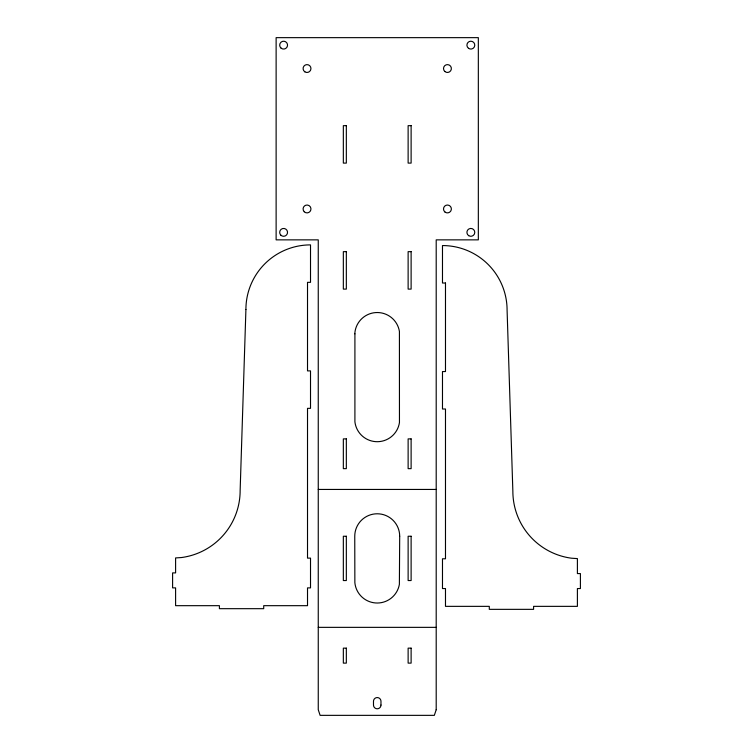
<?xml version="1.0" encoding="UTF-8"?>
<svg xmlns="http://www.w3.org/2000/svg" width="753" height="753" viewBox="0 0 753 753"><rect width="100%" height="100%" fill="white"/><g stroke="black" fill="none" stroke-linecap="round" stroke-linejoin="round"><path stroke-width="1.13" d="M318.255 489.441L436.203 489.441M318.255 627.353L436.203 627.353M354.917 333.852L354.908 421.802A22.468 22.468 0 0 0 399.457 422.508L399.419 331.461A22.468 22.468 0 0 0 354.889 332.619L354.917 333.852M399.692 536.249L399.382 584.319A22.468 22.468 0 0 1 354.861 582.634L354.757 536.249A22.468 22.468 0 0 1 377.225 513.781A22.468 22.468 0 0 1 399.692 536.249M245.911 309.492L240.141 490.589A67.535 67.535 0 0 1 181.417 557.549L175.6 557.926L175.6 572.901L172.597 572.901L172.597 587.886L175.6 587.886L175.6 605.676L219.405 605.676L219.405 608.678L263.71 608.678L263.71 605.676L307.516 605.676L307.516 587.886L310.518 587.886L310.518 558.124L307.516 558.124L307.516 408.342L310.518 408.342L310.518 370.89L307.516 370.89L307.516 282.337L310.518 282.337L310.518 244.894A64.598 64.598 0 0 0 245.911 309.492M436.203 709.731L434.33 715.35L320.119 715.35L318.255 709.731L318.255 239.859L276.125 239.859L276.125 37.65L478.334 37.65L478.334 239.859L436.203 239.859L436.203 709.731M346.333 125.657L343.34 125.657L343.34 163.1L346.333 163.1L346.333 125.657M411.119 125.657L408.126 125.657L408.126 163.1L411.119 163.1L411.119 125.657M346.333 251.653L343.34 251.653L343.34 289.105L346.333 289.105L346.333 251.653M411.119 251.653L408.126 251.653L408.126 289.105L411.119 289.105L411.119 251.653M445.484 283.015L442.482 283.015L442.482 245.563A64.598 64.598 0 0 1 507.089 310.17L512.859 491.257A67.535 67.535 0 0 0 571.583 558.218L577.4 558.594L577.4 573.579L580.403 573.579L580.403 588.554L577.4 588.554L577.4 606.353L533.595 606.353L533.595 609.346L489.29 609.346L489.29 606.353L445.484 606.353L445.484 588.554L442.482 588.554L442.482 558.792L445.484 558.792L445.484 409.011L442.482 409.011L442.482 371.558L445.484 371.558L445.484 283.015M346.333 438.886L343.34 438.886L343.34 468.648L346.333 468.648L346.333 438.886M411.119 438.886L408.126 438.886L408.126 468.648L411.119 468.648L411.119 438.886M346.333 536.249L343.34 536.249L343.34 580.544L346.333 580.544L346.333 536.249M411.119 536.249L408.126 536.249L408.126 580.544L411.119 580.544L411.119 536.249M346.333 648.145L343.34 648.145L343.34 663.12L346.333 663.12L346.333 648.145M411.119 648.145L408.126 648.145L408.126 663.12L411.119 663.12L411.119 648.145M380.971 705.053L380.971 701.307A3.746 3.746 0 0 0 377.225 697.56A3.746 3.746 0 0 0 373.488 701.307L373.488 705.053A3.746 3.746 0 0 0 377.225 708.799A3.746 3.746 0 0 0 380.971 705.053M444.891 211.96A3.934 3.934 0 0 0 451.311 209.673A3.934 3.934 0 0 0 446.115 205.258A3.934 3.934 0 0 0 444.891 211.96M468.695 235.661A3.934 3.934 0 0 0 474.767 232.592A3.934 3.934 0 0 0 469.072 228.856A3.934 3.934 0 0 0 468.695 235.661M444.835 71.488A3.934 3.934 0 0 0 451.292 69.332A3.934 3.934 0 0 0 446.19 64.814A3.934 3.934 0 0 0 444.835 71.488M468.535 48.324A3.934 3.934 0 0 0 474.757 45.547A3.934 3.934 0 0 0 469.241 41.547A3.934 3.934 0 0 0 468.535 48.324M280.831 235.152A3.934 3.934 0 0 0 287.411 233.383A3.934 3.934 0 0 0 282.591 228.573A3.934 3.934 0 0 0 280.831 235.152M304.24 211.744A3.934 3.934 0 0 0 310.82 209.983A3.934 3.934 0 0 0 306 205.164A3.934 3.934 0 0 0 304.24 211.744M304.852 71.827A3.934 3.934 0 0 0 310.942 68.777A3.934 3.934 0 0 0 305.257 65.031A3.934 3.934 0 0 0 304.852 71.827M281.038 48.107A3.934 3.934 0 0 0 287.477 45.886A3.934 3.934 0 0 0 282.328 41.424A3.934 3.934 0 0 0 281.038 48.107"/></g></svg>
